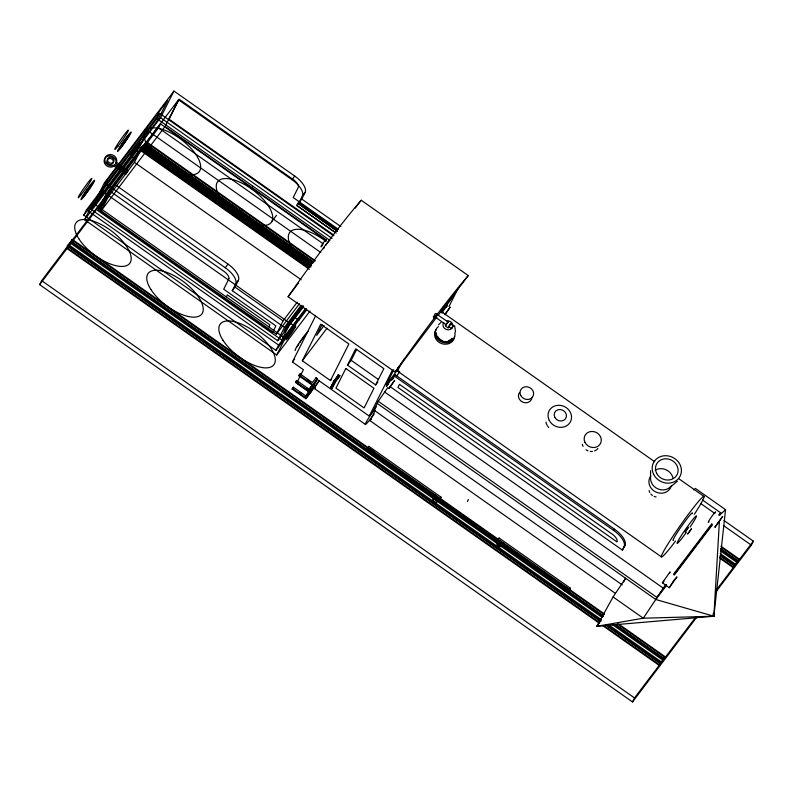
<?xml version="1.0" encoding="UTF-8"?>
<svg xmlns="http://www.w3.org/2000/svg" width="793" height="793" viewBox="0 0 793 793"><rect width="100%" height="100%" fill="white"/><g stroke="black" fill="none" stroke-linecap="round" stroke-linejoin="round"><path stroke-width="1.19" d="M650.567 470.675L650.557 477.703A11.558 10.398 26.5 0 0 658.23 489.043A11.558 10.398 26.5 0 0 671.304 485.931M719.41 521.239L713.869 616.23L596.792 626.301L613.088 596.96L625.578 578.236L623.665 582.042M693.706 489.955L695.362 488.419L725.555 509.671L713.869 616.23L643.282 618.213L596.792 626.301L598.259 624.369M455.549 332.009L454.617 325.645M125.671 174.291L126.335 172.953L114.678 164.746L114.004 166.074L125.671 174.291L127.495 171.873L115.837 163.665L116.125 162.337A6.146 5.511 26.7 0 0 108.928 155.884L107.442 156.231A6.146 5.511 26.7 0 0 104.726 163.536A6.146 5.511 26.7 0 0 112.784 166.748L114.043 166.104M115.837 163.665L116.789 161.009A6.146 5.511 26.7 0 0 110.118 154.516A6.146 5.511 26.7 0 0 105.013 161.266A6.146 5.511 26.7 0 0 113.458 165.41L114.678 164.746M616.984 541.639L617.103 541.252A7.801 3.41 37.2 0 0 612.89 534.621L399.474 384.357L397.927 387.44L616.885 541.847M450.583 324.605L451.029 323.078L448.085 327.846L445.309 325.992L448.273 321.363M451.395 328.461L453.309 325.715L451.395 328.461L448.441 326.379M447.758 322.295L446.023 324.654M715.623 512.248C716.535 509.106 705.235 525.481 708.972 521.794M696.779 617.142L632.497 701.944L39.65 284.647L41.662 280.643L71.251 241.389L603.394 615.963M600.509 621.375L67.346 246.088L67.683 245.424L600.836 620.711M306.633 309.924L275.954 350.397L83.82 215.161L86.506 209.828L159.641 113.349L333.566 235.779M603.057 616.627L70.914 242.053L71.251 241.389M604.425 613.98L72.252 239.387L71.915 240.051L604.068 614.634M84.593 219.75L92.969 203.097L285.093 338.333L276.717 354.986L84.593 219.75L139.439 147.389L147.815 130.736L320.729 252.452M303.669 306.475L277.719 340.722L91.076 209.352L104.478 182.707L173.954 91.056L294.718 176.056A16.544 7.236 37.2 0 1 305.097 192.382L301.746 199.043L299.001 202.661L337.114 229.484M305.622 308.527L281.743 340.028L97.846 210.591L106.222 193.938L142.79 145.694L311.53 264.466M102.872 200.599L107.442 194.572L110.792 187.911L106.678 185.007M299.476 303.689L276.341 334.21L101.098 210.859L114.499 184.214L178.494 99.799L291.973 179.674A16.544 7.236 37.2 0 1 302.351 196L299.001 202.661M127.495 171.873L128.169 170.545L116.502 162.327M97.846 210.591L134.423 162.347L142.79 145.694M83.82 215.161L156.964 118.682L159.641 113.349M312.898 262.582L144.96 144.366L145.297 143.702L313.235 261.908M315.217 260.6L146.299 141.699L145.971 142.363L314.92 261.293M91.076 209.352L160.553 117.691L173.954 91.056M39.65 284.647L158.491 127.861L160.503 123.867L326.419 240.656M101.098 210.859L165.093 126.434L178.494 99.799M226.352 296.909L227.353 294.907L269.907 324.852L268.896 326.855M277.719 340.722L284.409 327.41L232.27 290.694L235.61 284.033L238.356 280.415A16.544 7.236 37.2 0 0 227.987 264.099L114.499 184.214M232.27 290.694L235.006 287.076L238.356 280.415M335.181 232.498L296.691 205.397L297.781 203.286L337.283 231.09M276.341 334.21L283.042 320.887L297.216 302.183M275.954 350.397L278.63 345.074L306.247 308.646M281.743 340.028L290.119 323.375L303.223 306.088M297.216 382.018L303.402 369.716L292.419 361.995L315.535 316.03M302.321 360.765L320.719 324.198L348.851 343.993L330.463 380.561L302.321 360.765L327.013 328.203M322.047 324.615L316.635 335.36L324.05 325.586M292.131 389.066L292.458 388.401L306.187 398.066L305.85 398.73L292.131 389.066L293.38 387.192L305.731 395.885L309.379 391.068L310.757 392.029L306.187 398.066M313.77 386.042L309.201 392.069L295.472 382.404L295.809 381.74L296.721 380.541L309.072 389.234L308.745 389.898L306.841 388.56M376.447 406.611L369.27 416.087L317.121 379.381L312.551 385.408L298.822 375.743L300.071 373.88L312.422 382.573L316.08 377.746L317.458 378.707L310.42 392.694M293.043 387.866L293.38 387.192M295.472 382.404L296.721 380.541M300.071 373.88L298.822 375.743M315.753 378.41L316.08 377.746M309.201 392.069L314.107 385.368L312.729 384.407M312.551 385.408L317.458 378.707M330.572 387.45L333.912 380.789L338.492 374.762L330.572 387.45L331.94 388.421L335.865 381.215L339.523 376.397L339.86 375.723L338.145 374.524M331.94 388.421L335.29 381.76L339.86 375.723M347.503 365.147L355.71 348.831L383.842 368.626L375.634 384.942L347.503 365.147L351.16 360.319L356.632 349.445M369.27 416.087L392.386 370.133M393.814 369.726L386.161 384.952L396.213 371.689L398.948 366.247M387.767 387.608L378.251 401.278L373.84 410.05L622.227 584.897M615.398 593.382L370.034 420.677L375.317 410.169M392.089 379.887L395.013 374.692L614.585 529.248A16.544 7.236 37.2 0 1 624.953 545.564L622.366 550.104L390.077 386.597M393.001 378.687L395.013 374.692M368.834 446.32L366.753 449.859L368.834 446.32L441.146 497.221L439.054 500.76L441.146 497.221M434.286 315.733A1.685 1.507 26.7 0 0 433.93 315.931L433.474 316.566A1.685 1.507 26.7 0 0 434.158 318.38L434.99 316.724L434.633 314.266L435.763 313.483L448.253 322.156M441.017 312.214L443.753 306.772M454.171 293.39L451.435 298.832L441.195 312.343M449.007 306.475L458.364 287.869M433.83 495.764L432.651 498.103L434.742 494.564L433.83 495.764L502.762 544.285L501.582 546.615L503.674 543.076L502.762 544.285M467.364 501.543L468.366 499.54M499.094 538.011L497.013 541.55L499.094 538.011L570.454 588.247L568.373 591.776L570.454 588.247M622.366 550.104L624.953 545.564M613.088 596.96L643.282 618.213L665.694 584.56M632.497 701.944L634.509 697.949L695.887 616.984M605.565 624.934L660.192 663.394L665.099 656.693L618.58 623.952M608.727 624.854L661.332 661.887L660.668 663.216L607.051 625.469M665.099 656.693L662.948 660.202L612.365 624.597M720.084 555.734L734.239 565.706L739.145 559.006L720.936 546.189M720.213 553.514L735.389 564.19L734.715 565.528L720.55 555.556M739.145 559.006L737.004 562.515L720.817 551.115M715.464 592.49L751.338 545.168L753.35 541.163L724.009 520.515M323.584 248.764L324.456 247.277M441.82 312.928L447.44 305.176L446.439 307.178M688.433 527.583C689.246 525.095 682.525 535.404 686.173 530.904M669.431 573.408L670.085 571.872L662.373 582.736L669.272 587.722L676.994 576.868L673.455 580.892L669.272 587.722M450.186 324.783L450.642 323.683L449.036 326.339M325.457 241.072C328.758 235.273 318.994 248.199 321.343 246.752M390.939 380.392L391.95 378.39L386.419 386.498M444.923 314.216L450.186 307.109L445.071 314.781M688.086 528.148L686.669 530.23M325.824 245.225L326.587 244.145M434.158 318.38L435.932 315.941L435.04 317.16A143.027 10.349 -54.9 0 0 395.122 372.066L288.087 296.711L298.535 282.932M675.557 541.004L672.93 544.484A37.013 2.676 -54.9 0 1 661.788 554.971L663.672 551.194A37.013 2.676 -54.9 0 1 687.253 515.817L692.517 508.858A37.013 2.676 -54.9 0 1 703.659 498.371L701.775 502.147A37.013 2.676 -54.9 0 1 694.321 514.34M67.346 246.088L72.252 239.387M146.299 141.699L141.402 148.4L309.339 266.607M70.914 242.053L140.391 150.392L309.339 269.323M144.96 144.366L160.503 123.867M251.193 188.704L253.026 186.296M237.791 215.349L242.371 209.322M235.61 284.033A16.544 7.236 37.2 0 0 225.242 267.717L227.987 264.099M291.973 179.674L294.718 176.056M271.94 221.346L276.509 215.319M302.351 196L305.097 192.382M297.781 203.286L337.194 231.209M296.691 205.397L336.282 233.083M355.254 208.103L361.221 200.232L468.266 275.577L438.41 314.96M284.409 327.41L300.735 305.88M302.024 305.295L287.314 324.704L283.963 331.365L303.095 306.128M276.717 354.986L310.073 310.985M292.419 361.995L294.649 359.051M309.072 389.234L312.006 385.368M308.745 389.898L312.402 385.071M305.394 396.559L309.052 391.732L297.643 383.703M305.85 398.73L319.351 380.918M330.463 380.561L331.761 378.846M375.634 384.942L377.835 382.048M395.122 372.066L436.923 316.932M396.718 375.793L399.712 371.848M370.034 420.677L371.441 418.823M371.203 451.663L372.274 452.416A2.528 1.1 37.2 0 1 372.651 454.766A2.528 1.1 37.2 0 1 369.28 452.397A2.528 1.1 37.2 0 1 371.203 451.663L372.125 450.464L373.186 451.207A2.528 1.1 37.2 0 1 373.562 453.556A2.528 1.1 37.2 0 1 370.192 451.187A2.528 1.1 37.2 0 1 372.125 450.464L367.922 447.53M372.274 452.416L373.186 451.207M624.041 546.774A16.544 7.236 37.2 0 0 613.673 530.448L614.585 529.248M673.554 574.201L711.896 523.618M666.507 584.61L656.842 597.367L378.251 401.278M673.951 574.786L711.906 524.718M719.35 514.905L720.837 512.942L702.598 500.105M377.19 403.399L655.771 599.488L666.189 585.749M674.377 574.945L712.322 524.887M660.192 663.394L661.332 661.887M734.239 565.706L735.389 564.19M716.803 589.387L753.35 541.163M436.586 315.089L441.285 308.983A143.027 10.349 -54.9 0 1 468.266 275.577M448.085 327.846L449.334 326.22M321.899 246.078L322.582 245.206M327.331 243.144L329.204 241.013M388.064 384.526L386.825 386.062M438.47 324.882L441.007 322.325M442.325 312.848L442.89 312.174M664.009 581.21L662.413 582.895M677.321 481.282L669.351 487.854M718.666 514.964L720.837 512.942L719.766 515.063L725.555 509.671M436.665 317.369L434.99 316.724M710.201 615.705L713.869 616.23L713.303 613.822M655.771 599.488L713.869 616.23L713.175 613.871M301.746 199.043L340.851 226.57M338.333 229.306L293.212 197.536L298.416 187.019A8.118 3.549 37.2 0 0 294.034 180.12L179.139 99.214L169.087 119.198L333.912 235.214M440.63 311.054L654.651 461.704M678.877 478.764L704.115 496.527M160.553 117.691L332.059 238.415M450.275 323.574L453.309 325.715M156.964 118.682L329.868 240.388M165.093 126.434L326.31 239.922M700.715 503.515L714.899 513.497M435.635 317.369L446.469 324.991M158.491 127.861L323.395 243.937M724.029 525.937L751.338 545.168M721.62 547.566L738.818 559.67M720.946 548.895L738.144 561.008L737.807 561.672L720.609 549.559M313.78 262.8L144.822 143.87L144.157 145.208L312.095 263.415M720.47 549.073L737.668 561.176M311.49 265.814L142.542 146.893L141.868 148.222L310.816 267.142M141.729 147.726L309.845 266.061A33.653 14.71 37.2 0 1 289.455 232.795A33.653 14.71 37.2 0 1 325.893 241.379M720.5 555.13L734.576 565.032M139.439 147.389L309.32 266.963M140.728 149.728L308.665 267.945M719.41 557.063L733.575 567.035L733.238 567.699L720.084 558.441M134.106 148.826L138.22 151.731M130.676 155.656L134.79 158.55M134.423 162.347L301.132 279.701M397.838 371.342L661.332 556.815M394.101 375.892L613.673 530.448M104.478 182.707L225.242 267.717M294.689 317.349L298.802 320.243M351.16 360.319L378.291 379.411M103.328 191.668L107.442 194.572M291.338 324.01L295.452 326.904M106.222 193.938L290.119 323.375M384.496 391.911L663.087 588.01M235.006 287.076L283.042 320.887M333.912 380.789L335.29 381.76M86.506 209.828L278.63 345.074M307.337 379.897L310.192 381.899M299.159 375.079L312.888 384.744M314.692 388.719L365.464 424.463M296.394 381.205L298.287 382.543M295.809 381.74L309.538 391.405M299.695 392.545L301.588 393.883M617.212 623.893L664.762 657.357M367.665 448.65L439.976 499.55M497.925 540.34L569.285 590.577M615.537 624.507L664.098 658.696L663.761 659.36L614.188 624.468M602.918 616.141L70.775 241.568L70.101 242.896L602.254 617.469M615.061 624.686L663.622 658.864M601.649 619.868L68.495 244.581L67.821 245.909L600.975 621.197M606.913 624.983L660.529 662.72M66.681 247.416L599.835 622.703M603.879 625.558L659.528 664.722L659.191 665.386L602.531 625.508M66.344 248.08L599.498 623.377M41.662 280.643L634.509 697.949M436.13 313.622L437.181 315.227M673.544 540.211A16.822 1.219 -54.9 0 1 681.97 525.63A16.822 1.219 -54.9 0 1 692.289 513.676M686.322 532.4A16.822 1.219 -54.9 0 1 678.055 540.945A16.822 1.219 -54.9 0 1 694.083 518.037A16.822 1.219 -54.9 0 1 690.079 527.028M531.994 397.372A6.939 6.235 26.5 0 1 523.023 402.269A6.939 6.235 26.5 0 1 519.544 392.436M597.872 448.461A8.733 7.861 26.5 0 1 594.542 450.93M592.421 451.435A8.733 7.861 26.5 0 1 590.19 451.395M588 450.811A8.733 7.861 26.5 0 1 585.987 449.73M583.063 446.38A8.733 7.861 26.5 0 1 582.34 444.338M548.647 427.467A11.984 10.785 26.5 0 1 547.428 425.821M546.942 424.949A11.984 10.785 26.5 0 1 545.951 422.144M656.118 496.924A7.821 7.038 26.5 0 1 654.156 496.408M652.361 495.437A7.821 7.038 26.5 0 1 650.855 494.079M649.745 492.433A7.821 7.038 26.5 0 1 649.1 490.609M670.967 486.833A11.558 10.398 26.5 0 1 655.216 491.69A11.558 10.398 26.5 0 1 650.805 475.939M655.167 470.209A11.558 10.398 26.5 0 1 672.999 478.1M454.528 336.44A10.091 8.892 18.8 0 1 441.414 343.528A10.091 8.892 18.8 0 1 436.239 329.67M454.825 332.673A10.091 8.892 18.8 0 1 441.899 342.12A10.091 8.892 18.8 0 1 438.42 326.607M452.337 338.641A8.832 7.781 18.8 0 1 442.296 341.079A8.832 7.781 18.8 0 1 436.328 332.723M446.925 320.838A5.045 4.451 18.8 0 1 452.912 325.933A5.045 4.451 18.8 0 1 446.36 329.482A5.045 4.451 18.8 0 1 443.763 322.553M452.01 338.304A8.396 7.395 18.8 0 1 448.798 340.653M442.464 340.623A8.396 7.395 18.8 0 1 437.657 336.539M295.66 349.951A11.806 0.852 -54.9 0 1 298.991 343.349A11.806 0.852 -54.9 0 1 308.061 331.375M297.296 346.7A8.416 0.605 -54.9 0 1 298.743 344.221M299.813 342.576A8.416 0.605 -54.9 0 1 305.602 334.765M306.276 334.051A8.416 0.605 -54.9 0 1 306.663 333.774M374.187 413.996A16.822 1.219 -54.9 0 1 365.345 424.156A16.822 1.219 -54.9 0 1 375.297 408.246M288.087 296.711A143.027 10.349 -54.9 0 1 361.221 200.232M398.839 371.134A37.013 2.676 -54.9 0 1 402.765 361.281M403.369 360.28A37.013 2.676 -54.9 0 1 404.489 358.476M315.455 388.183A16.822 1.219 -54.9 0 1 319.073 380.462M228.939 278.68L223.725 289.197L275.875 325.903L272.524 332.564L99.611 210.849L109.662 190.875L224.558 271.781A8.118 3.549 37.2 0 1 228.939 278.68M389.076 388.074L388.937 388.59L394.696 380.323L389.076 388.074M687.759 533.917L691.506 528.743L687.759 533.917M715.167 526.73L714.989 527.414L722.661 516.392L715.167 526.73M107.372 180.011L97.321 199.995L157.658 120.397L167.71 100.414L107.372 180.011M345.827 368.477L335.945 388.124L364.086 407.929L373.959 388.273L345.827 368.477M112.586 157.777L111.823 157.361A3.321 2.974 26.7 0 0 107.551 160.226A3.321 2.974 26.7 0 0 112.477 162.892A3.321 2.974 26.7 0 0 112.586 157.777M520.743 395.459A6.939 6.235 26.5 0 0 532.5 397.115A6.939 6.235 26.5 0 0 527.286 386.815A6.939 6.235 26.5 0 0 520.743 395.459M585.036 442.435A8.733 7.861 26.5 0 0 599.845 444.516A8.733 7.861 26.5 0 0 593.273 431.541A8.733 7.861 26.5 0 0 585.036 442.435M549.242 420.34A11.984 10.785 26.5 0 0 569.562 423.194A11.984 10.785 26.5 0 0 560.552 405.401A11.984 10.785 26.5 0 0 549.242 420.34M656.644 473.312A11.548 10.388 26.5 0 0 676.211 476.058A11.548 10.388 26.5 0 0 667.537 458.919A11.548 10.388 26.5 0 0 656.644 473.312M653.68 474.442A14.908 13.412 26.5 0 0 678.957 477.991A14.908 13.412 26.5 0 0 667.756 455.856A14.908 13.412 26.5 0 0 653.68 474.442M132.738 153.971A8.416 0.605 -54.9 0 0 140.192 142.69A8.416 0.605 -54.9 0 0 133.055 151.711A8.416 0.605 -54.9 0 0 132.738 153.971M121.755 146.239A8.416 0.605 -54.9 0 0 129.209 134.969A8.416 0.605 -54.9 0 0 122.072 143.979A8.416 0.605 -54.9 0 0 121.755 146.239M120.714 148.063A11.806 0.852 -54.9 0 0 131.172 132.243A11.806 0.852 -54.9 0 0 121.151 144.891A11.806 0.852 -54.9 0 0 120.714 148.063M83.85 196.674A11.806 0.852 -54.9 0 0 94.585 180.586A11.806 0.852 -54.9 0 0 84.91 192.649A11.806 0.852 -54.9 0 0 83.85 196.674M81.104 194.741A11.806 0.852 -54.9 0 0 91.839 178.653A11.806 0.852 -54.9 0 0 82.165 190.716A11.806 0.852 -54.9 0 0 81.104 194.741M117.969 146.13A11.806 0.852 -54.9 0 0 128.426 130.31A11.806 0.852 -54.9 0 0 118.415 142.958A11.806 0.852 -54.9 0 0 117.969 146.13M554.793 417.366A6.275 5.64 26.5 0 0 565.429 418.853A6.275 5.64 26.5 0 0 560.71 409.545A6.275 5.64 26.5 0 0 554.793 417.366M434.505 498.45A2.528 1.1 37.2 0 0 438.172 500.452A2.528 1.1 37.2 0 0 436.309 497.459A2.528 1.1 37.2 0 0 434.505 498.45M433.127 500.254A2.528 1.1 37.2 0 0 436.804 502.266A2.528 1.1 37.2 0 0 434.931 499.273A2.528 1.1 37.2 0 0 433.127 500.254M498.143 543.453A2.528 1.1 37.2 0 0 501.82 545.435A2.528 1.1 37.2 0 0 499.907 542.432A2.528 1.1 37.2 0 0 498.143 543.453M497.231 544.662A2.528 1.1 37.2 0 0 500.898 546.645A2.528 1.1 37.2 0 0 498.995 543.641A2.528 1.1 37.2 0 0 497.231 544.662M564.18 588.148A2.528 1.1 37.2 0 0 567.847 590.121A2.528 1.1 37.2 0 0 565.944 587.127A2.528 1.1 37.2 0 0 564.18 588.148M563.268 589.358A2.528 1.1 37.2 0 0 566.936 591.33A2.528 1.1 37.2 0 0 565.032 588.337A2.528 1.1 37.2 0 0 563.268 589.358M288.087 337.719A8.416 0.605 -54.9 0 0 295.73 326.25A8.416 0.605 -54.9 0 0 288.84 334.844A8.416 0.605 -54.9 0 0 288.087 337.719M95.953 202.473A8.416 0.605 -54.9 0 0 103.605 191.014A8.416 0.605 -54.9 0 0 96.706 199.608A8.416 0.605 -54.9 0 0 95.953 202.473M220.345 197.784A33.653 14.71 37.2 0 0 269.273 224.141A33.653 14.71 37.2 0 0 243.857 184.164A33.653 14.71 37.2 0 0 220.345 197.784M148.301 147.072A33.653 14.71 37.2 0 0 197.229 173.419A33.653 14.71 37.2 0 0 171.813 133.452A33.653 14.71 37.2 0 0 148.301 147.072M222.922 340.157A33.653 14.71 37.2 0 0 271.84 366.515A33.653 14.71 37.2 0 0 246.435 326.538A33.653 14.71 37.2 0 0 222.922 340.157M150.868 289.445A33.653 14.71 37.2 0 0 199.796 315.792A33.653 14.71 37.2 0 0 174.381 275.825A33.653 14.71 37.2 0 0 150.868 289.445M78.824 238.733A33.653 14.71 37.2 0 0 127.742 265.08A33.653 14.71 37.2 0 0 102.337 225.103A33.653 14.71 37.2 0 0 78.824 238.733M107.194 162.595A3.321 2.974 26.7 0 0 112.824 163.398A3.321 2.974 26.7 0 0 110.326 158.471A3.321 2.974 26.7 0 0 107.194 162.595M84.98 194.751A8.416 0.605 -54.9 0 0 92.632 183.282A8.416 0.605 -54.9 0 0 85.733 191.876A8.416 0.605 -54.9 0 0 84.98 194.751"/></g></svg>
